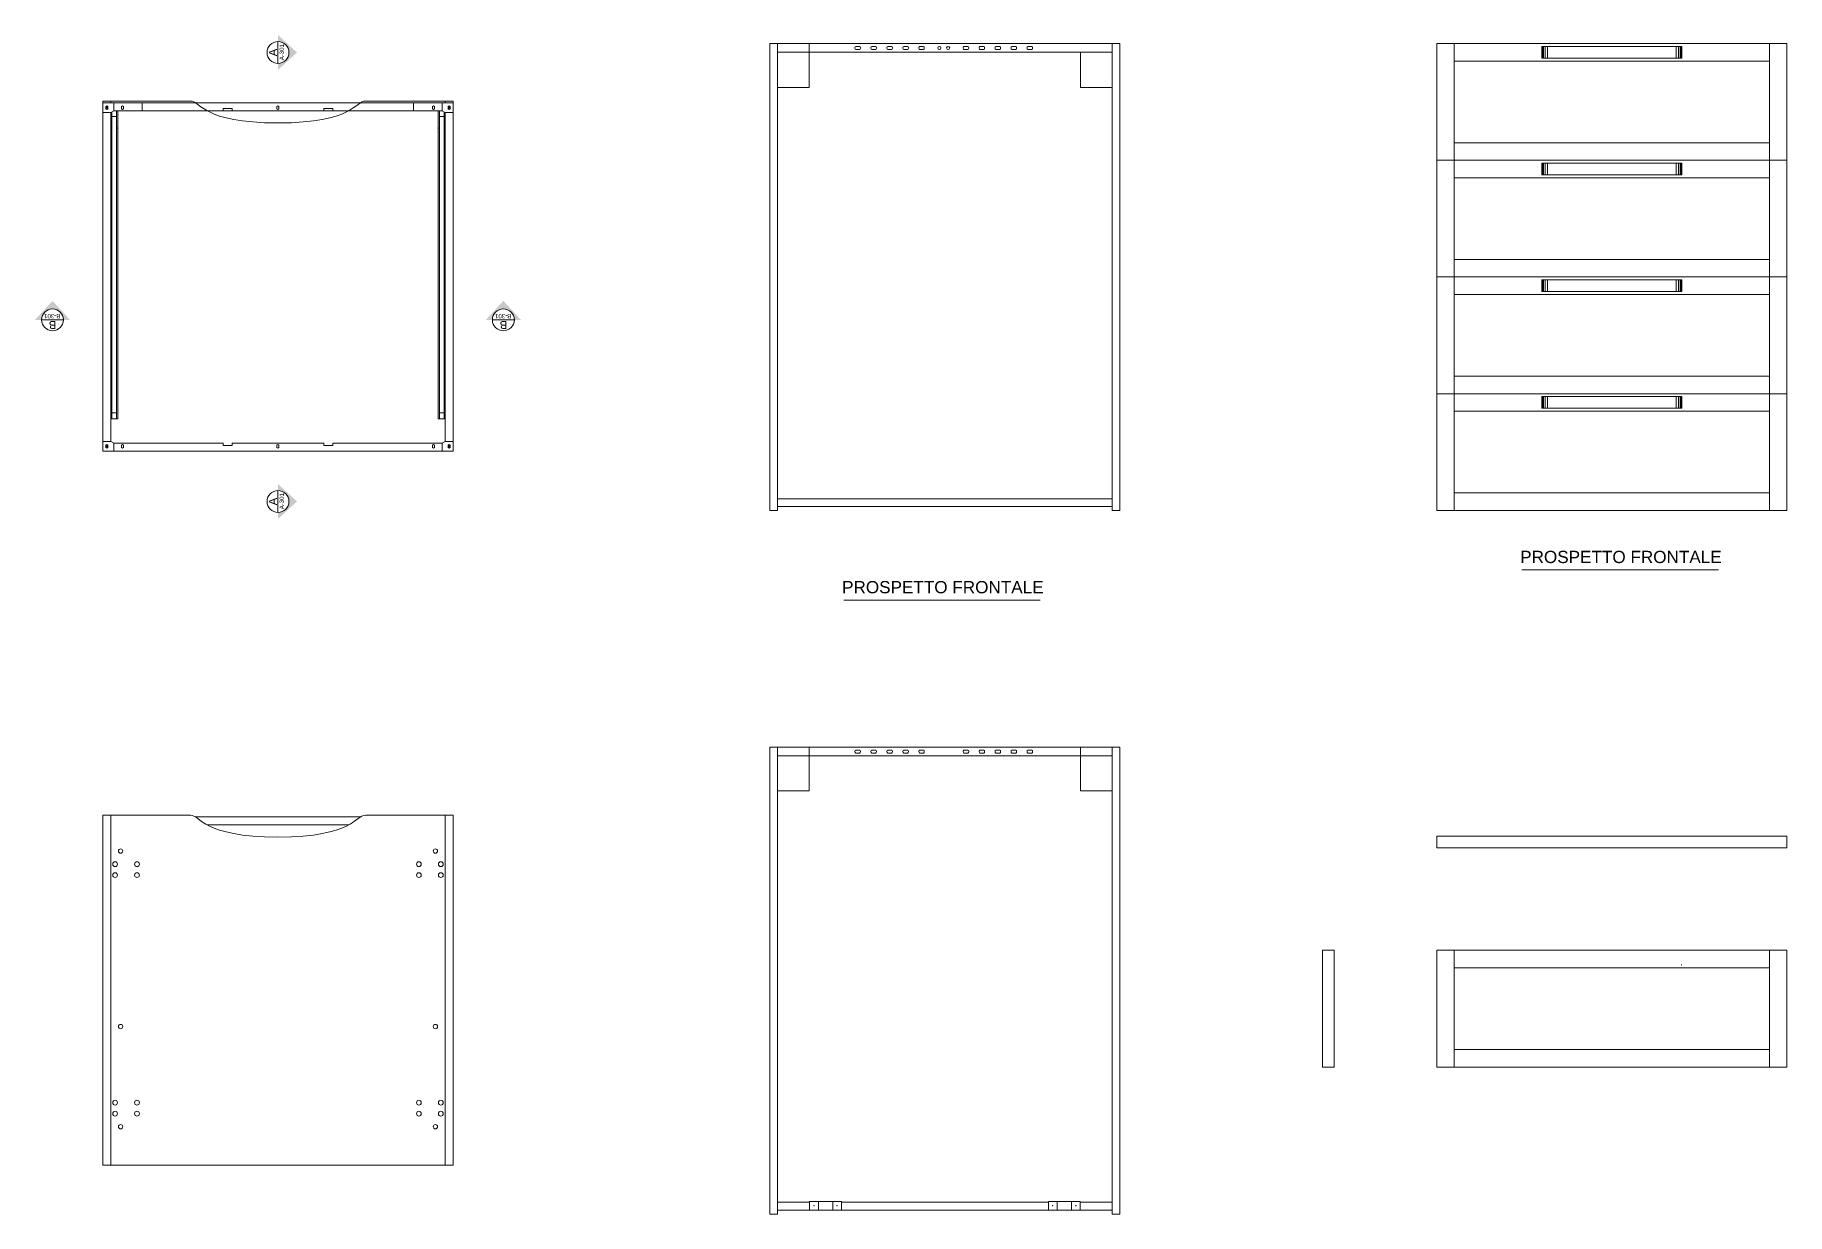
# Model space of a CAD drawing. Header units: millimetres. Extents: x 1946 to 3001, y 1889 to 2316.
# Drawn here: x 2700.5 to 3000.7, y 2093 to 2295.1 of the extents above; entities that cross this region are included whole.
import ezdxf
from ezdxf.enums import TextEntityAlignment as Align

# ---------------------------------------------------------------- set-up
doc = ezdxf.new("R2010")
doc.units = ezdxf.units.MM
doc.linetypes.add('CENTERX2', pattern=[4, 2.5, -0.5, 0.5, -0.5])
for name, color, linetype, lineweight in [('A-FURN', 8, 'Continuous', 18), ('frontale cassetto', 9, 'Continuous', 18), ('G-ANNO-DIM', 3, 'Continuous', 18), ('maniglie', 5, 'Continuous', 18), ('meccanismi', 4, 'Continuous', 18), ('viti', 2, 'Continuous', 18)]:
    doc.layers.add(name, color=color, linetype=linetype, lineweight=lineweight)
doc.styles.add('ARIAL', font='arial.ttf')
doc.styles.add('underline', font='arial.ttf')

# ---------------------------------------------------------------- blocks, each defined once
blk = doc.blocks.new('section plan')
h = blk.add_hatch(color=256)
h.dxf.hatch_style = 1
h.paths.add_polyline_path([(56.9, 0.3), (46.3, 0.3, -1), (10.7, 0.3), (0.1, 0.3), (28.5, -30.6)])
blk.add_line((46.3, 0.3), (10.7, 0.3))
blk.add_circle((28.5, 0.3), 17.8)
at = {"style": 'ARIAL'}
for tag, height, p in [('A', 13, (28.4, 8.6)), ('A-301', 7, (29, -5.7))]:
    blk.add_attdef(tag, text='', height=height, dxfattribs=at).set_placement(p, align=Align.MIDDLE_CENTER)
blk = doc.blocks.new('buchi')
at = {"layer": 'meccanismi'}
for p, q in [((2908.12, 1714.86), (2908.12, 1715.76)), ((2908.82, 1715.76), (2908.82, 1714.86))]:
    blk.add_line(p, q, dxfattribs=at)
for points in [[(2908.82, 1715.76), (2908.82, 1716), (2908.12, 1716), (2908.12, 1715.76)], [(2908.12, 1714.86), (2908.12, 1714.63), (2908.82, 1714.63), (2908.82, 1714.86)]]:
    blk.add_open_spline(points, degree=3, dxfattribs=at)

msp = doc.modelspace()

# ---------------------------------------------------------------- linework, layer by layer
at = {"layer": 'A-FURN'}
for p, q in [((2826.39, 2293.62), (2826.39, 2213.62)), ((2827.74, 2213.62), (2827.74, 2293.62)), ((2833.14, 2293.62), (2833.14, 2286.12)), ((2886.39, 2213.62), (2886.39, 2293.62)), ((2833.14, 2286.12), (2827.74, 2286.12)), ((2712.13, 2283.77), (2712.13, 2223.77)), ((2713.48, 2283.77), (2712.13, 2283.77)), ((2713.48, 2283.77), (2727.13, 2283.77)), ((2713.48, 2283.47), (2713.48, 2283.77)), ((2727.99, 2283.47), (2713.48, 2283.47)), ((2713.48, 2225.42), (2713.48, 2281.82)), ((2729.98, 2282.12), (2714.01, 2282.12)), ((2770.26, 2282.12), (2754.28, 2282.12)), ((2770.78, 2283.47), (2756.28, 2283.47)), ((2757.13, 2283.77), (2770.78, 2283.77)), ((2770.78, 2283.47), (2770.78, 2283.77)), ((2772.13, 2283.77), (2770.78, 2283.77)), ((2770.78, 2225.42), (2770.78, 2281.82)), ((2772.13, 2223.77), (2772.13, 2283.77)), ((2885.04, 2213.62), (2885.04, 2273.62)), ((2770.78, 2223.77), (2713.63, 2223.77)), ((2827.74, 2215.62), (2885.04, 2215.62)), ((2827.74, 2215.62), (2844.13, 2215.62)), ((2826.39, 2213.62), (2827.74, 2213.62)), ((2885.04, 2214.27), (2827.74, 2214.27)), ((2885.04, 2213.62), (2885.04, 2213.77)), ((2885.04, 2213.62), (2886.39, 2213.62)), ((2886.39, 2213.62), (2885.04, 2213.62)), ((2826.39, 2173.03), (2826.39, 2093.03)), ((2833.14, 2173.03), (2833.14, 2165.53)), ((2886.39, 2093.03), (2886.39, 2173.03)), ((2827.74, 2093.03), (2827.74, 2171.53)), ((2885.04, 2093.03), (2885.04, 2171.53)), ((2833.14, 2165.53), (2827.74, 2165.53)), ((2712.13, 2101.38), (2712.13, 2161.38)), ((2713.48, 2161.38), (2727.13, 2161.38)), ((2756.28, 2161.08), (2727.99, 2161.08)), ((2757.13, 2161.38), (2770.78, 2161.38)), ((2770.78, 2101.38), (2770.78, 2161.38)), ((2770.78, 2101.38), (2770.78, 2161.38)), ((2754.28, 2159.73), (2729.98, 2159.73)), ((2713.48, 2101.38), (2713.48, 2146.38)), ((2827.74, 2095.04), (2833.21, 2095.04)), ((2827.74, 2095.04), (2833.21, 2095.04)), ((2838.67, 2095.04), (2874.12, 2095.04)), ((2879.58, 2095.04), (2885.04, 2095.04)), ((2826.39, 2093.03), (2827.74, 2093.03)), ((2885.04, 2093.69), (2827.74, 2093.69)), ((2885.04, 2093.03), (2885.04, 2093.18)), ((2885.04, 2093.03), (2886.39, 2093.03)), ((2886.39, 2093.03), (2885.04, 2093.03))]:
    msp.add_line(p, q, dxfattribs=at)
for points in [[(2885.04, 2293.62), (2885.04, 2272.12)], [(2879.64, 2292.12), (2879.64, 2286.12), (2885.04, 2286.12)], [(2713.48, 2283.47), (2713.48, 2283.77)], [(2713.48, 2225.42), (2713.48, 2281.82)], [(2770.78, 2283.47), (2770.78, 2283.77)], [(2770.78, 2225.42), (2770.78, 2281.82)], [(2827.74, 2215.12), (2827.74, 2266.12)], [(2885.04, 2215.12), (2885.04, 2266.12)], [(2712.13, 2223.77), (2713.48, 2223.77)], [(2770.78, 2223.77), (2713.48, 2223.77)], [(2772.13, 2223.77), (2770.78, 2223.77)], [(2879.64, 2173.03), (2879.64, 2165.53), (2885.04, 2165.53)], [(2885.04, 2171.53), (2885.04, 2151.53)], [(2712.13, 2101.38), (2713.48, 2101.38), (2713.48, 2161.38), (2712.13, 2161.38)], [(2770.78, 2101.38), (2772.13, 2101.38), (2772.13, 2161.38), (2770.78, 2161.38)], [(2770.78, 2159.73), (2770.78, 2161.08)], [(2713.48, 2144.73), (2713.48, 2146.08)], [(2827.74, 2094.53), (2827.74, 2145.53)], [(2885.04, 2094.53), (2885.04, 2145.53)], [(2770.78, 2101.38), (2713.48, 2101.38)]]:
    msp.add_lwpolyline(points, dxfattribs=at)
for centre, radius in [((2715.17, 2155.23), 0.375), ((2769.1, 2155.23), 0.375), ((2714.23, 2152.98), 0.414), ((2717.98, 2152.98), 0.414), ((2766.28, 2152.98), 0.414), ((2770.03, 2152.98), 0.414), ((2714.23, 2151.11), 0.414), ((2717.98, 2151.11), 0.414), ((2766.28, 2151.11), 0.414), ((2770.03, 2151.11), 0.414), ((2715.17, 2125.16), 0.375), ((2769.1, 2125.16), 0.375), ((2714.23, 2112.11), 0.414), ((2714.23, 2110.23), 0.414), ((2717.98, 2112.11), 0.414), ((2717.98, 2110.23), 0.414), ((2766.28, 2112.11), 0.414), ((2766.28, 2110.23), 0.414), ((2770.03, 2112.11), 0.414), ((2770.03, 2110.23), 0.414), ((2715.17, 2107.98), 0.375), ((2769.1, 2107.98), 0.375)]:
    msp.add_circle(centre, radius, dxfattribs=at)
for points in [[(2727.13, 2283.77), (2728.9, 2283.77), (2729.12, 2280.02), (2742.13, 2280.02)], [(2727.13, 2161.38), (2728.9, 2161.38), (2729.12, 2157.63), (2742.13, 2157.63)]]:
    msp.add_open_spline(points, degree=3, dxfattribs=at)
for points in [[(2742.13, 2280.02), (2755.15, 2280.02), (2755.37, 2283.77), (2757.13, 2283.77), (2757.13, 2283.77), (2757.13, 2283.77), (2757.13, 2283.77), (2757.13, 2283.77), (2757.13, 2283.77), (2757.13, 2283.77)], [(2742.13, 2157.63), (2755.15, 2157.63), (2755.37, 2161.38), (2757.13, 2161.38), (2757.13, 2161.38), (2757.13, 2161.38), (2757.13, 2161.38), (2757.13, 2161.38), (2757.13, 2161.38), (2757.13, 2161.38)]]:
    msp.add_open_spline(points, degree=3, knots=[0, 0, 0, 0, 7.071068, 7.071068, 7.071068, 7.071074, 7.071074, 7.071074, 7.071154, 7.071154, 7.071154, 7.071154], dxfattribs=at)
at = {"layer": 'frontale cassetto'}
for p, q in [((2997.65, 2273.62), (2997.65, 2293.62)), ((2940.65, 2273.62), (2940.65, 2253.62)), ((2940.65, 2273.62), (2943.65, 2273.62)), ((2943.65, 2273.62), (2943.65, 2253.62)), ((2997.65, 2253.62), (2997.65, 2273.62)), ((3000.65, 2253.62), (3000.65, 2273.62)), ((2943.65, 2256.62), (2997.65, 2256.62)), ((2940.65, 2253.62), (2940.65, 2233.62)), ((2940.65, 2253.62), (2943.65, 2253.62)), ((2940.65, 2253.62), (3000.65, 2253.62)), ((2943.65, 2253.62), (2943.65, 2233.62)), ((2997.65, 2233.62), (2997.65, 2253.62)), ((2997.65, 2253.62), (2997.65, 2250.62)), ((3000.65, 2233.62), (3000.65, 2253.62)), ((2997.65, 2250.62), (2943.65, 2250.62)), ((2943.65, 2236.62), (2997.65, 2236.62)), ((2940.65, 2233.62), (2940.65, 2213.62)), ((2940.65, 2233.62), (2943.65, 2233.62)), ((2940.65, 2233.62), (3000.65, 2233.62)), ((2943.65, 2233.62), (2943.65, 2213.62)), ((2997.65, 2213.62), (2997.65, 2233.62)), ((2997.65, 2233.62), (2997.65, 2230.62)), ((3000.65, 2213.62), (3000.65, 2233.62)), ((2997.65, 2230.62), (2943.65, 2230.62)), ((2943.65, 2216.62), (2997.65, 2216.62)), ((2940.65, 2213.62), (3000.65, 2213.62)), ((2997.65, 2118.22), (2997.65, 2138.22))]:
    msp.add_line(p, q, dxfattribs=at)
for points in [[(2940.65, 2293.62), (2940.65, 2273.62), (3000.65, 2273.62), (3000.65, 2293.62), (2940.65, 2293.62), (2943.65, 2293.62), (2943.65, 2273.62)], [(2997.65, 2293.62), (2997.65, 2290.62), (2943.65, 2290.62)], [(2943.65, 2276.62), (2997.65, 2276.62)], [(2997.65, 2273.62), (2997.65, 2270.62), (2943.65, 2270.62)], [(2940.65, 2138.22), (2940.65, 2118.22), (3000.65, 2118.22), (3000.65, 2138.22), (2940.65, 2138.22), (2943.65, 2138.22), (2943.65, 2118.22)], [(2997.65, 2138.22), (2997.65, 2135.22), (2943.65, 2135.22)], [(2943.65, 2121.22), (2997.65, 2121.22)]]:
    msp.add_lwpolyline(points, dxfattribs=at)
for points in [[(2940.65, 2155.8), (2940.65, 2157.8), (3000.65, 2157.8), (3000.65, 2155.8)], [(2923.07, 2138.22), (2921.07, 2138.22), (2921.07, 2118.22), (2923.07, 2118.22)]]:
    msp.add_lwpolyline(points, close=True, dxfattribs=at)
at = {"layer": 'G-ANNO-DIM'}
for p, q in [((2955.24, 2203.42), (2988.9, 2203.42)), ((2839.08, 2198.24), (2872.73, 2198.24))]:
    msp.add_line(p, q, dxfattribs=at)
at = {"layer": 'maniglie'}
for p, q in [((2958.65, 2291.12), (2958.65, 2293.12)), ((2958.65, 2293.12), (2959.65, 2293.12)), ((2958.75, 2291.12), (2958.75, 2293.12)), ((2958.95, 2293.12), (2958.95, 2291.12)), ((2958.95, 2293.12), (2959.25, 2293.12)), ((2959.25, 2293.12), (2959.25, 2291.12)), ((2959.65, 2293.12), (2959.65, 2291.12)), ((2981.65, 2293.12), (2981.65, 2291.12)), ((2982.65, 2293.12), (2981.65, 2293.12)), ((2982.35, 2293.12), (2982.05, 2293.12)), ((2982.05, 2293.12), (2982.05, 2291.12)), ((2982.35, 2293.12), (2982.35, 2291.12)), ((2982.55, 2291.12), (2982.55, 2293.12)), ((2982.65, 2291.12), (2982.65, 2293.12)), ((2982.65, 2291.12), (2958.65, 2291.12)), ((2958.65, 2291.12), (2959.65, 2291.12)), ((2958.65, 2291.12), (2958.75, 2291.12)), ((2982.65, 2291.12), (2981.65, 2291.12)), ((2982.65, 2291.12), (2982.55, 2291.12)), ((2958.65, 2271.12), (2958.65, 2273.12)), ((2958.65, 2273.12), (2959.65, 2273.12)), ((2958.75, 2271.12), (2958.75, 2273.12)), ((2958.95, 2273.12), (2958.95, 2271.12)), ((2958.95, 2273.12), (2959.25, 2273.12)), ((2959.25, 2273.12), (2959.25, 2271.12)), ((2959.65, 2273.12), (2959.65, 2271.12)), ((2981.65, 2273.12), (2981.65, 2271.12)), ((2982.65, 2273.12), (2981.65, 2273.12)), ((2982.35, 2273.12), (2982.05, 2273.12)), ((2982.05, 2273.12), (2982.05, 2271.12)), ((2982.35, 2273.12), (2982.35, 2271.12)), ((2982.55, 2271.12), (2982.55, 2273.12)), ((2982.65, 2271.12), (2982.65, 2273.12)), ((2982.65, 2271.12), (2958.65, 2271.12)), ((2982.65, 2271.12), (2981.65, 2271.12)), ((2982.65, 2271.12), (2982.55, 2271.12)), ((2958.65, 2251.12), (2958.65, 2253.12)), ((2958.65, 2253.12), (2959.65, 2253.12)), ((2982.65, 2251.12), (2958.65, 2251.12)), ((2958.75, 2251.12), (2958.75, 2253.12)), ((2958.95, 2253.12), (2958.95, 2251.12)), ((2958.95, 2253.12), (2959.25, 2253.12)), ((2959.25, 2253.12), (2959.25, 2251.12)), ((2959.65, 2253.12), (2959.65, 2251.12)), ((2981.65, 2253.12), (2981.65, 2251.12)), ((2982.65, 2253.12), (2981.65, 2253.12)), ((2982.65, 2251.12), (2981.65, 2251.12)), ((2982.35, 2253.12), (2982.05, 2253.12)), ((2982.05, 2253.12), (2982.05, 2251.12)), ((2982.35, 2253.12), (2982.35, 2251.12)), ((2982.55, 2251.12), (2982.55, 2253.12)), ((2982.65, 2251.12), (2982.55, 2251.12)), ((2982.65, 2251.12), (2982.65, 2253.12)), ((2958.65, 2231.12), (2958.65, 2233.12)), ((2958.65, 2233.12), (2959.65, 2233.12)), ((2958.75, 2231.12), (2958.75, 2233.12)), ((2958.95, 2233.12), (2958.95, 2231.12)), ((2958.95, 2233.12), (2959.25, 2233.12)), ((2959.25, 2233.12), (2959.25, 2231.12)), ((2959.65, 2233.12), (2959.65, 2231.12)), ((2981.65, 2233.12), (2981.65, 2231.12)), ((2982.65, 2233.12), (2981.65, 2233.12)), ((2982.35, 2233.12), (2982.05, 2233.12)), ((2982.05, 2233.12), (2982.05, 2231.12)), ((2982.35, 2233.12), (2982.35, 2231.12)), ((2982.55, 2231.12), (2982.55, 2233.12)), ((2982.65, 2231.12), (2982.65, 2233.12)), ((2982.65, 2231.12), (2958.65, 2231.12)), ((2982.65, 2231.12), (2981.65, 2231.12)), ((2982.65, 2231.12), (2982.55, 2231.12)), ((2982.65, 2135.72), (2982.55, 2135.72))]:
    msp.add_line(p, q, dxfattribs=at)
for points in [[(2958.65, 2293.12), (2982.65, 2293.12)], [(2981.65, 2291.12), (2981.65, 2293.12)], [(2981.65, 2291.12), (2981.65, 2293.12)], [(2981.65, 2291.12), (2981.65, 2293.12)], [(2958.65, 2273.12), (2982.65, 2273.12)], [(2981.65, 2271.12), (2981.65, 2273.12)], [(2981.65, 2271.12), (2981.65, 2273.12)], [(2981.65, 2271.12), (2981.65, 2273.12)], [(2958.65, 2253.12), (2982.65, 2253.12)], [(2981.65, 2251.12), (2981.65, 2253.12)], [(2981.65, 2251.12), (2981.65, 2253.12)], [(2981.65, 2251.12), (2981.65, 2253.12)], [(2958.65, 2233.12), (2982.65, 2233.12)], [(2981.65, 2231.12), (2981.65, 2233.12)], [(2981.65, 2231.12), (2981.65, 2233.12)], [(2981.65, 2231.12), (2981.65, 2233.12)]]:
    msp.add_lwpolyline(points, dxfattribs=at)
at = {"layer": 'meccanismi'}
for p, q in [((2886.39, 2293.62), (2826.39, 2293.62)), ((2712.13, 2283.47), (2712.13, 2281.82)), ((2712.13, 2283.47), (2742.13, 2283.47)), ((2712.13, 2281.82), (2713.48, 2281.82)), ((2712.64, 2282.43), (2712.64, 2282.85)), ((2712.98, 2282.43), (2712.98, 2282.85)), ((2713.48, 2283.47), (2770.78, 2283.47)), ((2714.01, 2282.12), (2713.48, 2281.82)), ((2713.68, 2230.32), (2713.68, 2281.12)), ((2713.68, 2281.12), (2714.48, 2281.12)), ((2713.69, 2281.12), (2713.69, 2281.93)), ((2714.68, 2282.12), (2714.01, 2282.12)), ((2714.48, 2229.32), (2714.49, 2282.12)), ((2714.68, 2282.12), (2714.68, 2229.32)), ((2715.34, 2282.43), (2715.34, 2282.85)), ((2715.68, 2282.43), (2715.68, 2282.85)), ((2718.88, 2282.12), (2718.88, 2283.47)), ((2734.26, 2282.12), (2734.26, 2282.49)), ((2734.26, 2282.12), (2742.13, 2282.12)), ((2741.96, 2282.43), (2741.96, 2282.85)), ((2772.13, 2283.47), (2742.13, 2283.47)), ((2750.01, 2282.12), (2742.13, 2282.12)), ((2742.31, 2282.43), (2742.31, 2282.85)), ((2750.01, 2282.12), (2750.01, 2282.49)), ((2765.38, 2282.12), (2765.38, 2283.47)), ((2768.59, 2282.43), (2768.59, 2282.85)), ((2768.93, 2282.43), (2768.93, 2282.85)), ((2769.58, 2282.12), (2770.26, 2282.12)), ((2769.58, 2282.12), (2769.58, 2229.32)), ((2769.78, 2229.32), (2769.78, 2282.12)), ((2770.58, 2281.12), (2769.78, 2281.12)), ((2770.26, 2282.12), (2770.78, 2281.82)), ((2770.58, 2281.12), (2770.58, 2281.93)), ((2770.58, 2230.32), (2770.58, 2281.12)), ((2772.13, 2281.82), (2770.78, 2281.82)), ((2771.29, 2282.43), (2771.29, 2282.85)), ((2771.63, 2282.43), (2771.63, 2282.85)), ((2772.13, 2283.47), (2772.13, 2281.82)), ((2714.49, 2279.12), (2714.68, 2279.12)), ((2769.78, 2279.12), (2769.58, 2279.12)), ((2713.68, 2232.32), (2713.48, 2232.32)), ((2713.68, 2229.32), (2713.68, 2230.32)), ((2714.48, 2230.32), (2713.68, 2230.32)), ((2769.78, 2230.32), (2770.58, 2230.32)), ((2770.58, 2232.32), (2770.78, 2232.32)), ((2770.58, 2229.32), (2770.58, 2230.32)), ((2713.68, 2229.32), (2713.48, 2229.32)), ((2713.68, 2229.32), (2714.68, 2229.32)), ((2770.58, 2229.32), (2769.58, 2229.32)), ((2770.58, 2229.32), (2770.78, 2229.32)), ((2712.13, 2223.77), (2712.13, 2225.42)), ((2712.13, 2225.42), (2713.48, 2225.42)), ((2712.64, 2224.38), (2712.64, 2224.8)), ((2712.98, 2224.38), (2712.98, 2224.8)), ((2714.01, 2225.12), (2713.48, 2225.42)), ((2715.34, 2224.38), (2715.34, 2224.8)), ((2715.68, 2224.38), (2715.68, 2224.8)), ((2734.26, 2225.12), (2734.26, 2224.74)), ((2734.26, 2225.12), (2742.13, 2225.12)), ((2741.96, 2224.38), (2741.96, 2224.8)), ((2750.01, 2225.12), (2742.13, 2225.12)), ((2742.31, 2224.38), (2742.31, 2224.8)), ((2750.01, 2225.12), (2750.01, 2224.74)), ((2768.59, 2224.38), (2768.59, 2224.8)), ((2768.93, 2224.38), (2768.93, 2224.8)), ((2770.26, 2225.12), (2770.78, 2225.42)), ((2772.13, 2225.42), (2770.78, 2225.42)), ((2771.29, 2224.38), (2771.29, 2224.8)), ((2771.63, 2224.38), (2771.63, 2224.8)), ((2772.13, 2223.77), (2772.13, 2225.42)), ((2712.13, 2223.77), (2742.13, 2223.77)), ((2772.13, 2223.77), (2742.13, 2223.77)), ((2886.39, 2173.03), (2826.39, 2173.03)), ((2833.21, 2095.19), (2838.67, 2095.19)), ((2833.21, 2093.69), (2833.21, 2095.19)), ((2834.71, 2095.19), (2834.71, 2093.69)), ((2837.17, 2095.19), (2837.17, 2093.69)), ((2838.67, 2095.19), (2838.67, 2093.69)), ((2874.12, 2095.19), (2879.58, 2095.19)), ((2874.12, 2093.69), (2874.12, 2095.19)), ((2875.62, 2095.19), (2875.62, 2093.69)), ((2878.08, 2095.19), (2878.08, 2093.69)), ((2879.58, 2095.19), (2879.58, 2093.69)), ((2838.67, 2093.69), (2833.21, 2093.69)), ((2879.58, 2093.69), (2874.12, 2093.69))]:
    msp.add_line(p, q, dxfattribs=at)
for points in [[(2827.74, 2293.62), (2827.74, 2292.12), (2885.04, 2292.12)], [(2885.04, 2292.12), (2885.04, 2293.62)], [(2714.01, 2283.47), (2714.01, 2282.12), (2732.76, 2282.12)], [(2714.01, 2282.12), (2754.28, 2282.12)], [(2734.26, 2282.49), (2732.76, 2282.49), (2732.76, 2282.12)], [(2750.01, 2282.49), (2751.51, 2282.49), (2751.51, 2282.12)], [(2770.26, 2282.12), (2751.51, 2282.12)], [(2770.26, 2282.12), (2770.26, 2283.47)], [(2714.01, 2223.77), (2714.01, 2225.12), (2732.76, 2225.12)], [(2734.26, 2224.74), (2732.76, 2224.74), (2732.76, 2225.12)], [(2750.01, 2224.74), (2751.51, 2224.74), (2751.51, 2225.12)], [(2770.26, 2223.77), (2770.26, 2225.12), (2751.51, 2225.12)], [(2827.74, 2173.03), (2827.74, 2171.53), (2885.04, 2171.53)], [(2885.04, 2171.53), (2885.04, 2173.03)]]:
    msp.add_lwpolyline(points, dxfattribs=at)
for centre, radius in [((2855.45, 2292.87), 0.263), ((2856.95, 2292.87), 0.263), ((2833.96, 2094.44), 0.0375), ((2837.92, 2094.44), 0.0375), ((2874.87, 2094.44), 0.0375), ((2878.83, 2094.44), 0.0375)]:
    msp.add_circle(centre, radius, dxfattribs=at)
for points in [[(2712.64, 2282.85), (2712.64, 2282.97), (2712.98, 2282.97), (2712.98, 2282.85)], [(2712.98, 2282.43), (2712.98, 2282.32), (2712.64, 2282.32), (2712.64, 2282.43)], [(2715.34, 2282.85), (2715.34, 2282.97), (2715.68, 2282.97), (2715.68, 2282.85)], [(2715.68, 2282.43), (2715.68, 2282.32), (2715.34, 2282.32), (2715.34, 2282.43)], [(2741.96, 2282.85), (2741.96, 2282.96), (2742.31, 2282.96), (2742.31, 2282.85)], [(2742.31, 2282.43), (2742.31, 2282.31), (2741.96, 2282.31), (2741.96, 2282.43)], [(2768.59, 2282.85), (2768.59, 2282.96), (2768.93, 2282.96), (2768.93, 2282.85)], [(2768.93, 2282.43), (2768.93, 2282.31), (2768.59, 2282.31), (2768.59, 2282.43)], [(2771.29, 2282.85), (2771.29, 2282.96), (2771.63, 2282.96), (2771.63, 2282.85)], [(2771.63, 2282.43), (2771.63, 2282.31), (2771.29, 2282.31), (2771.29, 2282.43)], [(2712.64, 2224.8), (2712.64, 2224.92), (2712.98, 2224.92), (2712.98, 2224.8)], [(2712.98, 2224.38), (2712.98, 2224.27), (2712.64, 2224.27), (2712.64, 2224.38)], [(2715.34, 2224.8), (2715.34, 2224.92), (2715.68, 2224.92), (2715.68, 2224.8)], [(2715.68, 2224.38), (2715.68, 2224.27), (2715.34, 2224.27), (2715.34, 2224.38)], [(2741.96, 2224.8), (2741.96, 2224.91), (2742.31, 2224.91), (2742.31, 2224.8)], [(2742.31, 2224.38), (2742.31, 2224.26), (2741.96, 2224.26), (2741.96, 2224.38)], [(2768.59, 2224.8), (2768.59, 2224.91), (2768.93, 2224.91), (2768.93, 2224.8)], [(2768.93, 2224.38), (2768.93, 2224.26), (2768.59, 2224.26), (2768.59, 2224.38)], [(2771.29, 2224.8), (2771.29, 2224.91), (2771.63, 2224.91), (2771.63, 2224.8)], [(2771.63, 2224.38), (2771.63, 2224.26), (2771.29, 2224.26), (2771.29, 2224.38)]]:
    msp.add_open_spline(points, degree=3, dxfattribs=at)
at = {"layer": 'viti'}
for p, q in [((2712.98, 2282.85), (2712.64, 2282.43)), ((2712.98, 2282.43), (2712.64, 2282.85)), ((2771.63, 2282.85), (2771.29, 2282.43)), ((2771.63, 2282.43), (2771.29, 2282.85)), ((2712.98, 2224.8), (2712.64, 2224.38)), ((2712.98, 2224.38), (2712.64, 2224.8)), ((2771.63, 2224.8), (2771.29, 2224.38)), ((2771.63, 2224.38), (2771.29, 2224.8))]:
    msp.add_line(p, q, dxfattribs=at)

# ---------------------------------------------------------------- block references
at = {"layer": 'G-ANNO-DIM', "linetype": 'CENTERX2', "ltscale": 5, "xscale": 0.1054453191810376, "yscale": 0.1054453191810376, "zscale": 0.1054453191810376}
for p, rotation, values in [((2742.17, 2289.09), 90, {'A-301': 'A-301', 'A': 'A'}), ((2706.51, 2246.3), 180, {'A-301': 'B-301', 'A': 'B'}), ((2783.76, 2246.3), 180, {'A-301': 'B-301', 'A': 'B'}), ((2742.17, 2212.14), 90, {'A-301': 'A-301', 'A': 'A'})]:
    msp.add_blockref('section plan', p, dxfattribs=dict(at, rotation=rotation)).add_auto_attribs(values)
at = {"layer": 'meccanismi', "xscale": 0.75, "yscale": 0.75, "zscale": 0.75, "rotation": 90}
for p in [(4127.93, 111.51), (4130.67, 111.51), (4133.41, 111.51), (4136.15, 111.51), (4138.88, 111.51), (4146.48, 111.51), (4149.22, 111.51), (4151.95, 111.51), (4154.69, 111.51), (4157.43, 111.51), (4127.93, -9.07), (4130.67, -9.07), (4133.41, -9.07), (4136.15, -9.07), (4138.88, -9.07), (4146.48, -9.07), (4149.22, -9.07), (4151.95, -9.07), (4154.69, -9.07), (4157.43, -9.07)]:
    msp.add_blockref('buchi', p, dxfattribs=at)

# ---------------------------------------------------------------- texts
at = {"layer": 'G-ANNO-DIM', "style": 'underline'}
for p in [(2954.95, 2204.59), (2838.78, 2199.41)]:
    msp.add_text('PROSPETTO FRONTALE', height=2.0979, dxfattribs=at).set_placement(p)

doc.saveas('drawing.dxf')
